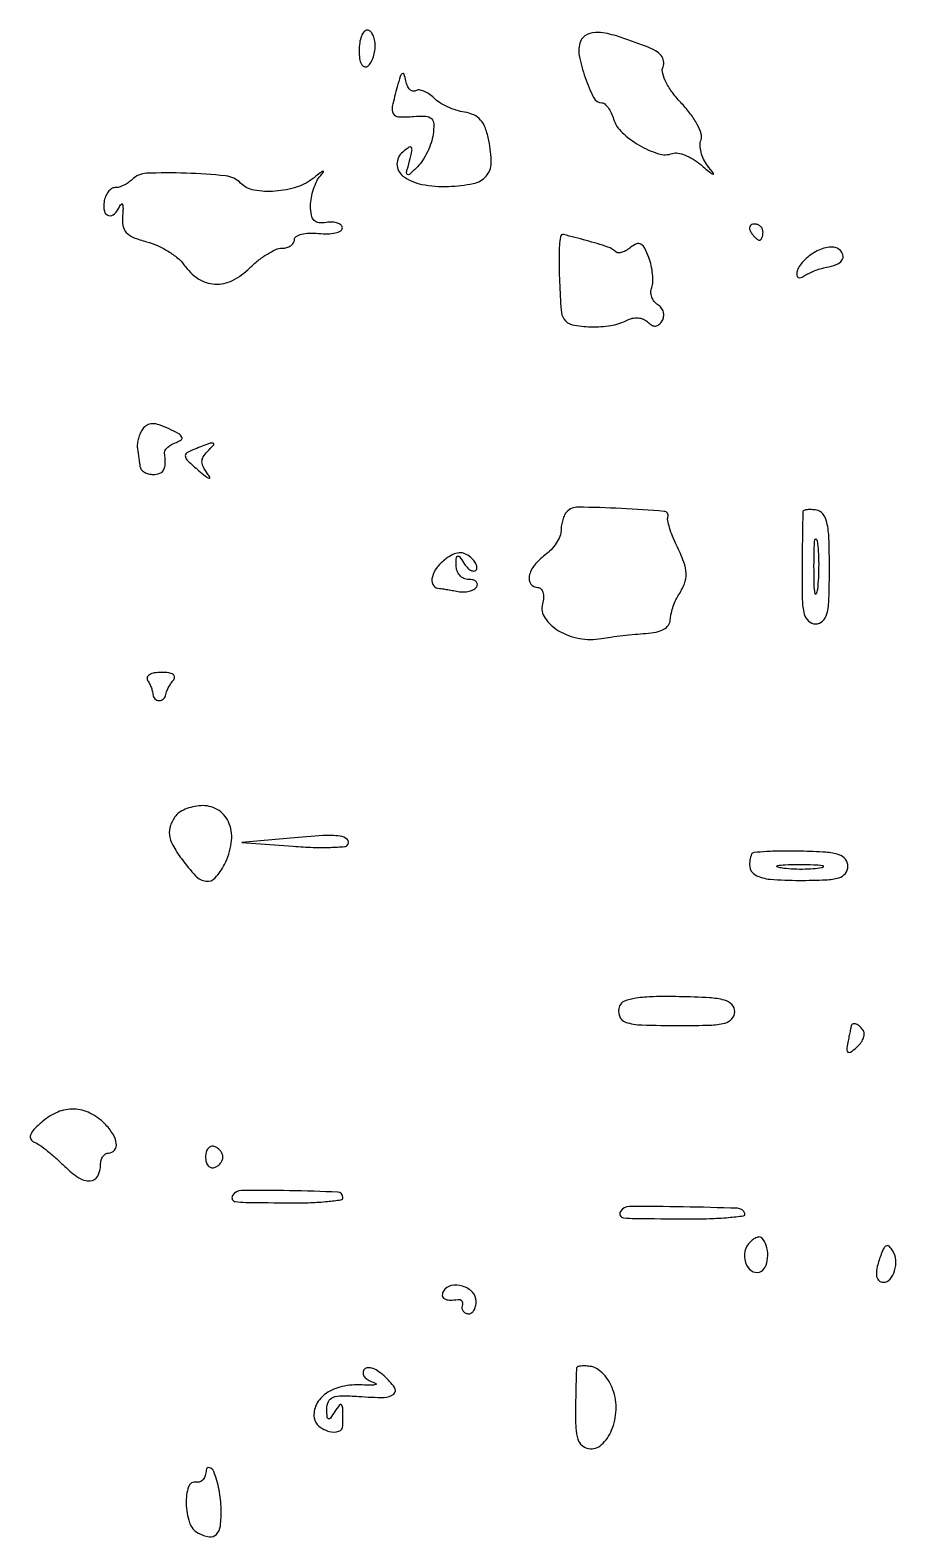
# Model space of a CAD drawing. Extents: x 0 to 5034, y 0 to 2560.
# Drawn here: x 3239.3 to 3346.4, y 991.5 to 1178 of the extents above; entities that cross this region are included whole.
import ezdxf

# ---------------------------------------------------------------- set-up
doc = ezdxf.new("R2010")
doc.units = 0

msp = doc.modelspace()

# ---------------------------------------------------------------- linework, layer by layer
for points in [[(3280, 1175.440983, 0.035659), (3280.068671, 1174.479336, 0.083483), (3280.287316, 1173.794783, 0.1651), (3280.615199, 1173.478234, 0.253782), (3281, 1173.5, 0.111412), (3281.383556, 1173.876024, 0.050262), (3281.70625, 1174.50665, 0.046318), (3281.925923, 1175.270704, 0.046881), (3282, 1176.059017, 0.049547), (3281.926216, 1176.801778, 0.069539), (3281.70625, 1177.429836, 0.089706), (3281.381787, 1177.852535, 0.186414), (3281, 1178, 0.230178), (3280.616918, 1177.813779, 0.073461), (3280.29375, 1177.248289, 0.055981), (3280.073066, 1176.420991, 0.037227)], [(3307.395437, 1176.588109, 0.140255), (3307.243025, 1174.855007, 0.036519), (3307.980114, 1172.127964, 0.033209), (3309.052826, 1169.614487, 0.282424), (3310.053933, 1169, -0.186548), (3310.409817, 1168.862434, -0.052178), (3310.814395, 1168.409278, -0.044995), (3311.199558, 1167.75884, -0.034357), (3311.503481, 1166.989033, 0.129267), (3312.557523, 1165.324277, 0.05565), (3314.684447, 1163.747079, 0.055953), (3317.047121, 1162.705855, 0.16271), (3318.807864, 1162.739827, -0.133632), (3319.461943, 1162.789761, -0.047423), (3320.370421, 1162.524319, -0.042928), (3321.361822, 1162.02713, -0.038744), (3322.290631, 1161.352621, 0.001888), (3323.572943, 1160.268653, 0.140907), (3323.819177, 1160.159275, 0.66607), (3323.87225, 1160.249097, 0.004295), (3323.120891, 1161.237265, -0.053851), (3322.647262, 1162.007892, -0.049381), (3322.332469, 1162.884372, -0.052716), (3322.212527, 1163.730649, -0.100806), (3322.325124, 1164.404875, 0.171644), (3322.345078, 1165.159614, 0.043147), (3321.858866, 1166.310315, 0.038857), (3321.036601, 1167.611135, 0.030348), (3319.9569, 1168.887684, -0.028986), (3318.823588, 1170.220248, -0.043592), (3318.014099, 1171.512309, -0.052584), (3317.579185, 1172.642038, -0.158513), (3317.621557, 1173.456175, 0.132188), (3317.69687, 1174.180859, 0.132409), (3317.398239, 1174.844961, 0.091886), (3316.689294, 1175.44412, 0.038791), (3315.557552, 1175.978119, 0.013091), (3311.847963, 1177.278416, 0.05916), (3309.599945, 1177.717234, 0.127636), (3308.21712, 1177.466596, 0.195221)], [(3284.723215, 1171, 0.012555), (3284.106614, 1168.548214, 0.182938), (3284.22962, 1167.679139, 0.263702), (3284.873043, 1167.2823, 0.026342), (3286.75, 1167.311736, -0.027847), (3288.259196, 1167.330863, -0.177375), (3288.955028, 1167.041495, -0.2055), (3289.241979, 1166.399342, -0.03878), (3289.159752, 1165.088323, -0.046281), (3288.913436, 1164.048774, -0.031151), (3288.452223, 1162.918506, -0.031396), (3287.86315, 1161.871502, -0.05276), (3287.22894, 1161.088323, -0.00741), (3286.239324, 1160.128965, -0.360455), (3285.983301, 1160.112779, -0.301841), (3285.885709, 1160.375452, -0.006183), (3286.240514, 1161.807151, 0.010704), (3286.544546, 1163.083276, 0.219498), (3286.460454, 1163.45992, 0.40015), (3286.176865, 1163.505021, 0.022297), (3285.396097, 1162.913768, 0.224364), (3284.691723, 1161.404502, 0.234382), (3285.42591, 1159.941862, 0.114753), (3287.775297, 1158.902187, 0.056148), (3291.058727, 1158.652362, 0.039347), (3294.138058, 1159.007716, 0.164957), (3295.732286, 1159.921597, 0.182721), (3296.349383, 1161.551853, 0.050278), (3296.070589, 1164.328637, 0.038245), (3295.637758, 1165.851087, 0.089419), (3295.039502, 1166.867928, 0.107389), (3294.201903, 1167.50028, 0.072676), (3293.050731, 1167.840811, -0.042383), (3292.037427, 1168.07511, -0.030576), (3290.956589, 1168.498159, -0.031099), (3289.971643, 1169.031627, -0.056769), (3289.25714, 1169.600003, 0.045383), (3288.652082, 1170.104173, 0.056684), (3288.007573, 1170.448562, 0.067562), (3287.4214, 1170.593611, 0.16683), (3286.995062, 1170.496948, -0.202852), (3286.644992, 1170.442857, -0.138646), (3286.291652, 1170.646344, -0.091305), (3285.986971, 1171.100756, -0.050968), (3285.785242, 1171.737757, 0.029534), (3285.570855, 1172.531204, 0.500125), (3285.349835, 1172.604536, 0.165339), (3285.101424, 1172.268053, 0.009186)], [(3251.897714, 1159.5, -0.048018), (3251.434525, 1159.117261, -0.037678), (3250.868582, 1158.79375, -0.038825), (3250.290701, 1158.572022, -0.072315), (3249.795329, 1158.5, 0.146206), (3249.353951, 1158.368116, 0.082411), (3248.939707, 1157.985938, 0.070115), (3248.61431, 1157.419181, 0.058933), (3248.433813, 1156.75, 0.089445), (3248.471934, 1155.584185, 0.28474), (3248.989197, 1155.046348, 0.271411), (3249.726879, 1155.258435, 0.085467), (3250.391174, 1156.25, -0.138632), (3250.576181, 1156.471773, -0.512617), (3250.719201, 1156.419996, -0.077012), (3250.778171, 1155.940404, -0.015222), (3250.724508, 1155.073389, 0.062372), (3250.765562, 1153.803834, 0.146713), (3251.172435, 1152.957781, 0.114037), (3252.058899, 1152.345971, 0.030156), (3253.70519, 1151.806409, -0.041512), (3255.035816, 1151.336623, -0.032891), (3256.383379, 1150.621081, -0.033892), (3257.551479, 1149.784254, -0.067697), (3258.321527, 1148.951343, 0.093337), (3260.085113, 1147.228718, 0.135556), (3262.140129, 1146.552164, 0.128974), (3264.327331, 1147.01368, 0.0804), (3266.464577, 1148.555486, -0.028657), (3267.513994, 1149.491042, -0.03029), (3268.644992, 1150.281924, -0.03178), (3269.695905, 1150.83727, -0.106045), (3270.454545, 1151, 0.067829), (3271.045273, 1151.080507, 0.084455), (3271.546023, 1151.315889, 0.099694), (3271.880876, 1151.665286, 0.142303), (3272, 1152.075366, -0.258918), (3272.217084, 1152.466477, -0.076711), (3272.869113, 1152.74543, -0.055314), (3273.829046, 1152.881315, -0.033667), (3274.975171, 1152.838656, 0.031154), (3276.113798, 1152.790551, 0.051151), (3277.070328, 1152.908099, 0.069856), (3277.724337, 1153.157242, 0.278974), (3277.929723, 1153.51329, 0.205735), (3277.769846, 1153.864951, 0.102736), (3277.341011, 1154.118252, 0.074206), (3276.704348, 1154.234525, 0.047841), (3275.954552, 1154.187142, -0.066442), (3275.015361, 1154.162688, -0.177472), (3274.423698, 1154.454312, -0.148775), (3274.09705, 1155.103487, -0.042726), (3274, 1156.237142, -0.04539), (3274.091793, 1157.246208, -0.034372), (3274.367188, 1158.324054, -0.035205), (3274.770699, 1159.3078, -0.065336), (3275.25, 1160.023466, 0.028317), (3275.580823, 1160.446238, 0.731217), (3275.522182, 1160.522521, 0.079003), (3275.178075, 1160.332295, 0.007388), (3274.421259, 1159.723466, -0.095726), (3272.350332, 1158.588455, -0.059564), (3269.622595, 1158.059607, -0.061684), (3267.011781, 1158.192079, -0.154075), (3265.336478, 1159.063522, 0.171847), (3263.474198, 1159.951713, 0.018049), (3258.583352, 1160.287569, 0.01739), (3253.674867, 1160.27624, 0.189588)], [(3304.928571, 1152.430194, 0.040444), (3304.747183, 1150.267926, 0.010794), (3304.811977, 1146.810819, 0.006734), (3305.000123, 1143.316746, 0.12218), (3305.338906, 1142.260656, 0.207436), (3306.393472, 1141.526498, 0.043547), (3308.678867, 1141.269364, 0.044835), (3311.172439, 1141.430693, 0.082669), (3313.096804, 1142.066655, -0.066331), (3313.808729, 1142.327879, -0.073915), (3314.537864, 1142.380206, -0.079708), (3315.203922, 1142.220737, -0.098143), (3315.733936, 1141.866064, 0.062416), (3316.246759, 1141.467461, 0.157499), (3316.702329, 1141.36385, 0.164272), (3317.119641, 1141.547435, 0.069397), (3317.515248, 1142.024671, 0.105404), (3317.700452, 1142.542397, 0.099227), (3317.664379, 1143.102681, 0.096325), (3317.412264, 1143.6191, 0.093018), (3316.982398, 1144.010879, -0.089689), (3316.53464, 1144.413583, -0.079696), (3316.233834, 1144.963724, -0.080721), (3316.122719, 1145.573592, -0.096017), (3316.222881, 1146.149075, 0.083156), (3316.35982, 1146.83219, 0.032424), (3316.328029, 1147.797633, 0.030992), (3316.156934, 1148.859806, 0.033549), (3315.858598, 1149.864145, 0.029066), (3315.358988, 1151.001393, 0.146318), (3314.884557, 1151.497942, 0.228137), (3314.342338, 1151.535417, 0.078443), (3313.64799, 1151.122821, -0.040368), (3313.099733, 1150.737972, -0.056701), (3312.553869, 1150.495474, -0.07158), (3312.090686, 1150.41984, -0.203841), (3311.793802, 1150.539531, 0.117919), (3310.800819, 1151.149215, 0.011789), (3308.113979, 1151.957774, 0.007132), (3305.315839, 1152.685598, 0.436555)], [(3328.5, 1153, 0.029505), (3328.768994, 1152.617226, 0.035638), (3329.066025, 1152.29375, 0.038439), (3329.34829, 1152.065539, 0.151918), (3329.559017, 1152, 0.210953), (3329.727648, 1152.07446, 0.081139), (3329.870461, 1152.29375, 0.061769), (3329.967655, 1152.617151, 0.042167), (3330, 1153, 0.105053), (3329.918938, 1153.381556, 0.099167), (3329.688914, 1153.70625, 0.09642), (3329.345238, 1153.923877, 0.093332), (3328.940983, 1154, 0.108972), (3328.586039, 1153.921712, 0.182303), (3328.3746, 1153.70625, 0.161196), (3328.343488, 1153.3821, 0.082592)], [(3336.5, 1150.568378, 0.039037), (3335.714418, 1150.043321, 0.037262), (3335.006784, 1149.394974, 0.039595), (3334.47092, 1148.726121, 0.097214), (3334.225223, 1148.148997, 0.068971), (3334.189673, 1147.648713, 0.265809), (3334.355648, 1147.398877, 0.211439), (3334.695019, 1147.382553, 0.047442), (3335.225223, 1147.64755, -0.029275), (3335.810979, 1147.967374, -0.019102), (3336.519639, 1148.269529, -0.019223), (3337.235764, 1148.511938, -0.034444), (3337.841631, 1148.646844, 0.053416), (3339.070566, 1148.969772, 0.14704), (3339.77336, 1149.510365, 0.235726), (3339.88002, 1150.170748, 0.136343), (3339.433333, 1150.861717, 0.144449), (3338.93062, 1151.097761, 0.063019), (3338.186667, 1151.117257, 0.054928), (3337.334251, 1150.936091, 0.048033)], [(3253.220524, 1128.640872, 0.053665), (3252.911386, 1128.112372, 0.038498), (3252.679735, 1127.467944, 0.039065), (3252.553521, 1126.811805, 0.065076), (3252.563648, 1126.25, -0.001551), (3252.644124, 1125.69846, -0.00107), (3252.731978, 1125.073437, -0.001079), (3252.813878, 1124.472029, -0.002209), (3252.875, 1124, 0.138752), (3253.036485, 1123.618157, 0.086036), (3253.403906, 1123.29375, 0.0743), (3253.917214, 1123.074711, 0.063837), (3254.5, 1123, 0.083697), (3255.331012, 1123.140088, 0.190388), (3255.805636, 1123.548274, 0.121376), (3255.997297, 1124.322508, 0.026209), (3255.926, 1125.710957, -0.180464), (3256.006585, 1126.022168, -0.062674), (3256.322697, 1126.371414, -0.052388), (3256.800881, 1126.702283, -0.040406), (3257.380372, 1126.960957, 0.071939), (3257.995383, 1127.283252, 0.37457), (3258.075027, 1127.626998, 0.145491), (3257.67271, 1128.035262, 0.015912), (3256.486248, 1128.640872, 0.026419), (3255.271967, 1129.136196, 0.083817), (3254.409818, 1129.281744, 0.127436), (3253.757956, 1129.11286, 0.107231)], [(3259.68476, 1126.143744, 0.037167), (3258.690909, 1125.663839, 0.316167), (3258.493727, 1125.238616, 0.162192), (3258.793725, 1124.689248, 0.010548), (3260.167527, 1123.464029, 0.01003), (3261.002702, 1122.77874, 0.080926), (3261.435358, 1122.539235, 0.672168), (3261.525151, 1122.639315, 0.050721), (3261.25656, 1123.073794, -0.04177), (3260.722981, 1123.903419, -0.119601), (3260.554552, 1124.563081, -0.137383), (3260.716829, 1125.170304, -0.062883), (3261.223794, 1125.823794, 0.016734), (3262.002982, 1126.656958, 0.573989), (3261.933225, 1126.864893, 0.141614), (3261.470465, 1126.829475, 0.004452)], [(3305.70896, 1118.375627, 0.085579), (3305.436679, 1117.989889, 0.036898), (3305.208257, 1117.40123, 0.035123), (3305.052303, 1116.72349, 0.039008), (3305, 1116.054093, -0.098396), (3304.856564, 1115.332275, -0.0469), (3304.4125, 1114.491766, -0.044001), (3303.765156, 1113.670852, -0.047686), (3303, 1113, 0.069018), (3301.711672, 1111.769754, 0.113809), (3301.067949, 1110.41646, 0.21301), (3301.269343, 1109.435018, 0.241713), (3302.116631, 1109, -0.197621), (3302.505266, 1108.840153, -0.127417), (3302.757727, 1108.41601, -0.086278), (3302.830424, 1107.765568, -0.048777), (3302.705014, 1106.979975, 0.218498), (3303.01399, 1105.226901, 0.109163), (3304.699443, 1103.661011, 0.087791), (3307.267835, 1102.705844, 0.08855), (3310, 1102.694176, -0.009913), (3311.172108, 1102.874375, -0.005093), (3312.646875, 1103.055995, -0.005059), (3314.169252, 1103.212174, -0.007607), (3315.5, 1103.314709, 0.037133), (3316.773359, 1103.488854, 0.074624), (3317.720784, 1103.844516, 0.10598), (3318.307316, 1104.358181, 0.156956), (3318.526431, 1105, -0.048634), (3318.60516, 1105.682715, -0.026293), (3318.826585, 1106.5, -0.025939), (3319.142176, 1107.316043, -0.036918), (3319.511118, 1108, 0.048643), (3320.262461, 1109.47445, 0.102558), (3320.478329, 1110.734516, 0.081805), (3320.193127, 1112.156202, 0.023046), (3319.294305, 1114.239522, -0.017448), (3318.802981, 1115.344171, -0.022089), (3318.430972, 1116.3977, -0.02086), (3318.2004, 1117.287479, -0.139216), (3318.229738, 1117.739522, 0.492503), (3317.787934, 1118.423067, 0.007743), (3312.453222, 1118.776991, 0.009215), (3307.121899, 1118.949413, 0.202527)], [(3334.944444, 1118.411516, 0.029298), (3334.920813, 1118.099578, 0.00038), (3334.888889, 1116.13807, 0.0011), (3334.858645, 1113.866702, 0.000721), (3334.833333, 1111.25, 0.007753), (3334.8605, 1107.516445, 0.054877), (3335.099562, 1105.721774, 0.148097), (3335.623284, 1104.840354, 0.187298), (3336.5, 1104.5, 0.191111), (3337.379486, 1104.848902, 0.143909), (3337.910049, 1105.75525, 0.053405), (3338.164173, 1107.597982, 0.007584), (3338.222222, 1111.425055, 0.008702), (3338.158814, 1115.068017, 0.046653), (3337.905523, 1117.035322, 0.104955), (3337.413304, 1118.107373, 0.198938), (3336.611111, 1118.586571, 0.024082), (3335.989652, 1118.647403, 0.038537), (3335.456944, 1118.632689, 0.045466), (3335.068198, 1118.555698, 0.295752)], [(3336.724731, 1108.767909, -0.069146), (3336.574262, 1108.205163, -0.756877), (3336.435944, 1108.222448, -0.031761), (3336.337136, 1109.352754, -0.005499), (3336.309869, 1111.5, -0.005888), (3336.331591, 1113.655786, -0.025342), (3336.424528, 1114.934948, -0.556092), (3336.565802, 1115.000181, -0.212532), (3336.714526, 1114.767909, -0.024559), (3336.845055, 1113.487453, -0.012695), (3336.888655, 1111.878422, -0.01259), (3336.849672, 1110.218327, -0.018638)], [(3290.747165, 1112.557073, 0.070251), (3289.668914, 1111.508085, 0.098074), (3289.06918, 1110.307753, 0.168996), (3289.131456, 1109.379538, 0.273347), (3289.75, 1108.923489, -0.012202), (3290.150861, 1108.872684, -0.003176), (3290.792584, 1108.771216, -0.003226), (3291.522549, 1108.646195, -0.003291), (3292.246029, 1108.512555, 0.05232), (3292.955656, 1108.452308, 0.056266), (3293.64454, 1108.543956, 0.063249), (3294.211855, 1108.764654, 0.130709), (3294.555046, 1109.089067, 0.158234), (3294.639437, 1109.434354, 0.191241), (3294.494695, 1109.732413, 0.126796), (3294.11557, 1109.933932, 0.059147), (3293.559017, 1110, -0.111771), (3292.965485, 1110.134358, -0.10102), (3292.462459, 1110.514062, -0.095411), (3292.12781, 1111.081827, -0.088002), (3292.015313, 1111.75, -0.012258), (3292.047248, 1112.709671, -0.316514), (3292.200339, 1112.902565, -0.321396), (3292.431142, 1112.822199, -0.012468), (3292.96094, 1112.02896, 0.044429), (3293.359454, 1111.507686, 0.073916), (3293.78792, 1111.159984, 0.108439), (3294.176294, 1111.032091, 0.225585), (3294.469793, 1111.13646, 0.203132), (3294.59212, 1111.438695, 0.096993), (3294.503267, 1111.856374, 0.071521), (3294.217679, 1112.326615, 0.047407), (3293.771331, 1112.774815, 0.078822), (3293.083233, 1113.182997, 0.112968), (3292.384929, 1113.290754, 0.095731), (3291.625256, 1113.086421, 0.044463)], [(3253.830179, 1097.5, -0.028624), (3254.07599, 1097.062101, -0.024099), (3254.286109, 1096.573437, -0.02479), (3254.434423, 1096.107753, -0.059657), (3254.484687, 1095.75, 0.098492), (3254.547727, 1095.463747, 0.095889), (3254.715814, 1095.220313, 0.095899), (3254.962579, 1095.057197, 0.098534), (3255.25, 1095, 0.096288), (3255.542819, 1095.056918, 0.087178), (3255.804667, 1095.220313, 0.08695), (3255.99567, 1095.463626, 0.095078), (3256.085037, 1095.75, -0.066705), (3256.174782, 1096.107257, -0.025612), (3256.388885, 1096.573437, -0.024813), (3256.676079, 1097.062068, -0.027943), (3257, 1097.5, 0.167781), (3257.152835, 1097.905723, 0.257301), (3256.984845, 1098.231669, 0.115714), (3256.433509, 1098.439718, 0.032619), (3255.510455, 1098.5, 0.040187), (3254.649609, 1098.430698, 0.094322), (3254.045708, 1098.211111, 0.180541), (3253.782192, 1097.883051, 0.225781)], [(3257.311092, 1080.75, 0.07183), (3256.651209, 1079.536877, 0.121877), (3256.522491, 1078.394661, 0.093725), (3256.941613, 1077.118146, 0.030666), (3258.007303, 1075.438793, 0.03136), (3259.760088, 1073.312791, 0.172705), (3261.059364, 1072.641997, 0.248244), (3262.197891, 1073.060299, 0.064984), (3263.337024, 1074.717304, 0.08187), (3264.1832, 1077.367091, 0.125306), (3263.935128, 1079.753324, 0.156562), (3262.661195, 1081.382946, 0.150289), (3260.654669, 1082, 0.046559), (3259.663622, 1081.907515, 0.042942), (3258.678459, 1081.632812, 0.045722), (3257.841661, 1081.229477, 0.097475)], [(3271.5, 1077.983775), (3265.5, 1077.438089), (3271.847674, 1076.969044, 0.010425), (3274.310557, 1076.838612, 0.015842), (3276.453693, 1076.837797, 0.010471), (3278.199928, 1076.929107, 0.241106), (3278.613986, 1077.180902, 0.361708), (3278.518758, 1077.842844, 0.156612), (3277.6475, 1078.235149, 0.043371), (3275.52562, 1078.289684, 0.007427)], [(3328.588717, 1076, 0.130678), (3328.353142, 1074.462334, 0.244782), (3329.033098, 1073.442365, 0.106785), (3330.886364, 1072.889482, 0.019292), (3334.5, 1072.75, 0.009394), (3337.767619, 1072.811396, 0.061191), (3339.387212, 1073.07244, 0.154494), (3340.191033, 1073.609012, 0.170534), (3340.5, 1074.488549, 0.169471), (3340.193345, 1075.36731, 0.14831), (3339.389675, 1075.922835, 0.061595), (3337.789699, 1076.226083, 0.010235), (3334.653583, 1076.363549, 0.008081), (3332.396853, 1076.37974, 0.012722), (3330.460381, 1076.313043, 0.006732), (3328.860975, 1076.19554, 0.274631)], [(3337.26375, 1074.296069, -0.031163), (3336.209518, 1074.160023, -0.015827), (3334.872547, 1074.114038, -0.015659), (3333.485188, 1074.153707, -0.022548), (3332.26375, 1074.282419, -0.075924), (3331.761725, 1074.438612, -0.720633), (3331.780601, 1074.581582, -0.040183), (3332.711719, 1074.684722, -0.006817), (3334.5, 1074.713986, -0.00738), (3336.29708, 1074.692368, -0.030832), (3337.374351, 1074.596853, -0.49082), (3337.455688, 1074.450815, -0.248898)], [(3312.248518, 1057.206872, 0.170822), (3312.214504, 1055.97519, 0.240662), (3312.975696, 1055.210506, 0.070902), (3315.010959, 1054.853217, 0.008053), (3319.694444, 1054.777778, 0.007822), (3323.438022, 1054.836346, 0.053882), (3325.256879, 1055.090711, 0.143513), (3326.154654, 1055.618769, 0.190773), (3326.5, 1056.490951, 0.193526), (3326.147923, 1057.366518, 0.136305), (3325.224727, 1057.913907, 0.052705), (3323.370336, 1058.211169, 0.008033), (3319.622057, 1058.352062, 0.01103), (3316.433568, 1058.350297, 0.032879), (3314.259871, 1058.157758, 0.048882), (3312.84534, 1057.793907, 0.217159)], [(3340.923489, 1054.75, 0.022627), (3340.879465, 1054.578838, 0.001278), (3340.768639, 1054.042982, 0.001959), (3340.640817, 1053.40412, 0.001435), (3340.503782, 1052.694193, 0.020367), (3340.366074, 1051.76469, 0.292577), (3340.508535, 1051.479244, 0.295382), (3340.825868, 1051.490613, 0.020624), (3341.569283, 1052.057499, 0.053729), (3342.06743, 1052.570492, 0.066817), (3342.403198, 1053.143652, 0.080372), (3342.533867, 1053.6868, 0.158628), (3342.429973, 1054.113307, 0.058821), (3342.014609, 1054.636426, 0.095878), (3341.545492, 1054.951231, 0.167479), (3341.158717, 1054.977568, 0.257983)], [(3240.782215, 1042.872124, 0.021438), (3239.756851, 1041.892447, 0.099951), (3239.320596, 1041.205904, 0.233401), (3239.366357, 1040.708627, 0.158787), (3239.806818, 1040.333473, -0.056188), (3240.467732, 1039.969998, -0.014223), (3241.449905, 1039.233351, -0.014327), (3242.530724, 1038.321865, -0.014035), (3243.5652, 1037.343891, 0.050055), (3245.296156, 1035.928686, 0.159794), (3246.716709, 1035.537924, 0.264618), (3247.643736, 1036.126702, 0.1225), (3248, 1037.559017, -0.067639), (3248.074854, 1038.109818, -0.08433), (3248.29375, 1038.576711, -0.09965), (3248.61866, 1038.888931, -0.142666), (3249, 1039, 0.231044), (3249.724971, 1039.353891, 0.201385), (3249.948075, 1040.175646, 0.107652), (3249.514318, 1041.375741, 0.056082), (3248.517353, 1042.625504, 0.081233), (3246.688723, 1043.940079, 0.107741), (3244.707117, 1044.438738, 0.107611), (3242.695978, 1044.067522, 0.080881)], [(3261, 1038.5, 0.064908), (3261.079656, 1037.888977, 0.107546), (3261.315781, 1037.428177, 0.143818), (3261.666526, 1037.189601, 0.159683), (3262.075, 1037.191667, 0.073624), (3262.485911, 1037.399741, 0.066918), (3262.834219, 1037.723802, 0.070382), (3263.069583, 1038.110048, 0.102038), (3263.15, 1038.5, 0.102038), (3263.069583, 1038.889952, 0.070382), (3262.834219, 1039.276198, 0.066918), (3262.485911, 1039.600259, 0.073624), (3262.075, 1039.808333, 0.159683), (3261.666526, 1039.810399, 0.143818), (3261.315781, 1039.571823, 0.107546), (3261.079656, 1039.111023, 0.064908)], [(3264.344738, 1033.75, 0.243578), (3264.30826, 1033.264511, 0.266162), (3264.682283, 1032.981545, 0.028863), (3265.99526, 1032.889874, 0.000862), (3271.5, 1032.833333, 0.010313), (3273.992205, 1032.863436, 0.017076), (3276.090768, 1033.003937, 0.011134), (3277.756836, 1033.210355, 0.372009), (3278.000486, 1033.492126, 0.402119), (3277.364302, 1034.156159, 0.005817), (3271.392897, 1034.338435, 0.006558), (3265.451088, 1034.372699, 0.258167)], [(3312.344888, 1031.75, 0.266968), (3312.32978, 1031.266317, 0.247458), (3312.743598, 1030.986185, 0.025144), (3314.175737, 1030.900675, 0.000673), (3320.5, 1030.85, 0.008674), (3323.35874, 1030.880538, 0.015152), (3325.723437, 1031.018631, 0.009563), (3327.58197, 1031.219683, 0.479835), (3327.75, 1031.494276, 0.306419), (3326.846717, 1032.153555, 0.004806), (3320.135592, 1032.329495, 0.005171), (3313.453175, 1032.371305, 0.258999)], [(3328.199703, 1027.740628, 0.15387), (3327.698049, 1026.511062, 0.132203), (3327.950226, 1025.131889, 0.176481), (3328.782706, 1024.312125, 0.25053), (3329.79913, 1024.375855, 0.172087), (3330.380204, 1025.099754, 0.081703), (3330.588169, 1026.293326, 0.077565), (3330.402894, 1027.558952, 0.121904), (3329.838112, 1028.495222, 0.215114), (3329.544138, 1028.606421, 0.09263), (3329.128671, 1028.501718, 0.067635), (3328.655766, 1028.200818, 0.044113)], [(3344.639163, 1026.502058, 0.026567), (3344.140829, 1024.963773, 0.083323), (3344.039303, 1023.885766, 0.1695), (3344.31216, 1023.254815, 0.209701), (3344.893011, 1023, 0.217653), (3345.725338, 1023.380334, 0.107322), (3346.294668, 1024.423161, 0.092289), (3346.430946, 1025.756621, 0.118389), (3346.046643, 1026.92453, 0.055049), (3345.644474, 1027.438926, 0.279142), (3345.306811, 1027.526161, 0.199937), (3344.986961, 1027.264173, 0.03087)], [(3290.444954, 1021.910933, 0.150036), (3290.302219, 1021.364994, 0.258114), (3290.540202, 1020.974494, 0.130369), (3291.201868, 1020.799191, 0.039099), (3292.25, 1020.881579, -0.12901), (3292.515329, 1020.854957, -0.162681), (3292.70625, 1020.700839, -0.133789), (3292.789358, 1020.435117, -0.077171), (3292.75, 1020.1, 0.11039), (3292.732072, 1019.749164, 0.119228), (3292.867188, 1019.435, 0.113761), (3293.137515, 1019.206961, 0.093907), (3293.5, 1019.1, 0.168696), (3293.880951, 1019.191038, 0.108012), (3294.20625, 1019.515435, 0.084061), (3294.425801, 1020.029171, 0.059104), (3294.5, 1020.654671, 0.197179), (3294.042267, 1021.770248, 0.123534), (3292.819581, 1022.513587, 0.126021), (3291.409402, 1022.583739, 0.206932)], [(3280.587034, 1012.140825, 0.170855), (3280.495911, 1011.723813, 0.13356), (3280.672807, 1011.292066, 0.098229), (3281.108684, 1010.909339, 0.060768), (3281.737757, 1010.640888, -0.088838), (3282.091377, 1010.466053, -0.631895), (3282.064378, 1010.327656, -0.065007), (3281.491344, 1010.257855, -0.010714), (3280.375018, 1010.291407, 0.065893), (3277.900042, 1010.092678, 0.098096), (3275.910859, 1009.23453, 0.12492), (3274.712509, 1007.866544, 0.155375), (3274.440225, 1006.206312, 0.188354), (3275.020107, 1005.188991, 0.104864), (3276.309684, 1004.531637, 0.144474), (3277.49783, 1004.56077, 0.325662), (3278, 1005.25, 0.004319), (3277.982323, 1007.296522, 0.12613), (3277.844968, 1007.796296, 0.528688), (3277.589622, 1007.816506, 0.02585), (3277, 1007, -0.01261), (3276.44392, 1006.185351, -0.327721), (3276.204994, 1006.107962, -0.308026), (3276.047644, 1006.313642, -0.011764), (3276.015313, 1007.326469, -0.109176), (3276.208146, 1008.235166, -0.195332), (3276.753828, 1008.752145, -0.095419), (3277.838013, 1008.952039, -0.016037), (3279.957402, 1008.867204, 0.016432), (3283.089767, 1008.744302, 0.172883), (3284.281481, 1009.160536, 0.39948), (3284.389702, 1009.973947, 0.051893), (3283.105408, 1011.404607, 0.037325), (3282.291103, 1012.037832, 0.075624), (3281.55679, 1012.37939, 0.118465), (3280.975212, 1012.407667, 0.210523)], [(3306.928571, 1012.411516, 0.035058), (3306.897871, 1012.110905, 0.000896), (3306.857143, 1010.748954, 0.001904), (3306.818266, 1009.149026, 0.001298), (3306.785714, 1007.329604, 0.015522), (3306.82324, 1004.946891, 0.068357), (3307.078768, 1003.56843, 0.133083), (3307.593668, 1002.790024, 0.145017), (3308.415027, 1002.409592, 0.224705), (3310.013711, 1002.897719, 0.110515), (3311.264022, 1004.678088, 0.089176), (3311.812515, 1007.199045, 0.094633), (3311.428872, 1009.697675, 0.051528), (3310.943707, 1010.717571, 0.050987), (3310.258794, 1011.620649, 0.055607), (3309.487925, 1012.281816, 0.113897), (3308.75, 1012.568901, 0.022258), (3308.074163, 1012.636506, 0.035361), (3307.49308, 1012.627498, 0.039564), (3307.062666, 1012.555704, 0.296934)], [(3261.070285, 999.75, -0.064191), (3260.959704, 999.099357, -0.094351), (3260.69016, 998.5875, -0.120917), (3260.308657, 998.29307, -0.160168), (3259.874939, 998.25, 0.38467), (3258.889897, 997.691503, 0.088596), (3258.591242, 995.629526, 0.070091), (3259.008228, 993.241106, 0.194032), (3260.082033, 991.956097, 0.08245), (3261.434544, 991.497554, 0.246619), (3262.332488, 991.796363, 0.163635), (3262.837324, 992.864346, 0.03611), (3262.929715, 994.916667, 0.041893), (3262.664813, 997.29472, 0.043172), (3262.008003, 999.570576, 0.243998), (3261.468867, 1000.048127, 0.475955)]]:
    msp.add_lwpolyline(points, format="xyb", close=True)

doc.saveas('drawing.dxf')
